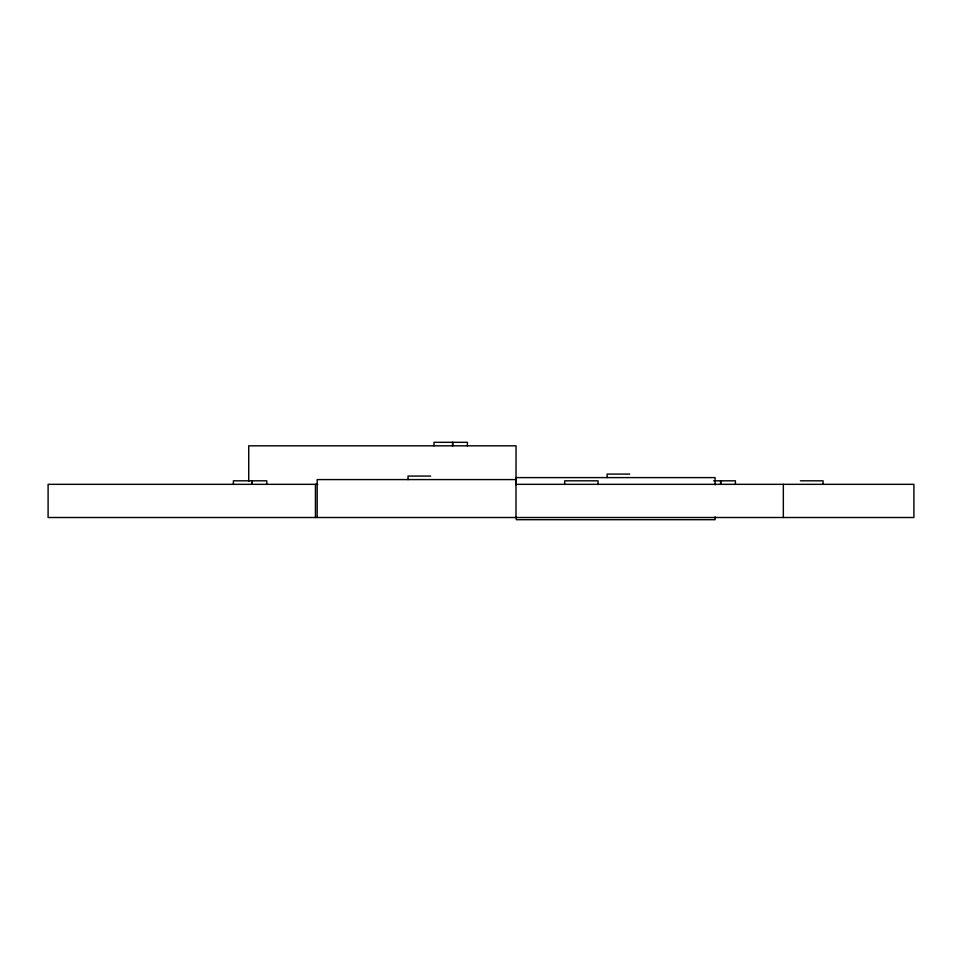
<?xml version="1.0" encoding="UTF-8"?>
<svg xmlns="http://www.w3.org/2000/svg" width="962" height="962" viewBox="0 0 962 962"><rect width="100%" height="100%" fill="white"/><g stroke="black" fill="none" stroke-linecap="round" stroke-linejoin="round"><path stroke-width="1.44" d="M629.761 474.086L607.118 474.086L607.118 477.597M430.675 476.07L408.032 476.07L408.032 479.581M713.648 480.82L735.413 480.82L735.413 484.331M800.408 480.82L823.051 480.82L823.051 484.331M317.809 484.331L48.1 484.331L48.1 517.508L913.9 517.508L913.9 484.331L515.993 484.331L516.065 445.827L248.725 445.827L248.725 481.445M783.333 484.331L783.333 517.508M720.754 480.82L720.754 484.331M720.574 480.82L720.574 484.331M715.091 484.86L715.091 477.597L516.269 477.597L516.269 484.86M715.091 516.786L715.091 519.684L516.269 519.684L516.269 516.786M598.063 484.331L598.063 480.82L564.67 480.82L564.67 484.331M515.993 517.508L515.993 479.581L317.171 479.581L317.171 517.508M467.388 445.827L467.388 442.316L434.006 442.316L434.006 445.827M452.717 442.316L452.717 445.827M452.537 442.316L452.537 445.827M315.44 484.331L315.44 517.508M266.763 484.331L266.763 480.82L233.381 480.82L233.381 484.331M252.092 480.82L252.092 484.331M251.924 480.82L251.924 484.331"/></g></svg>
